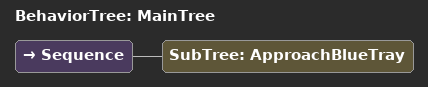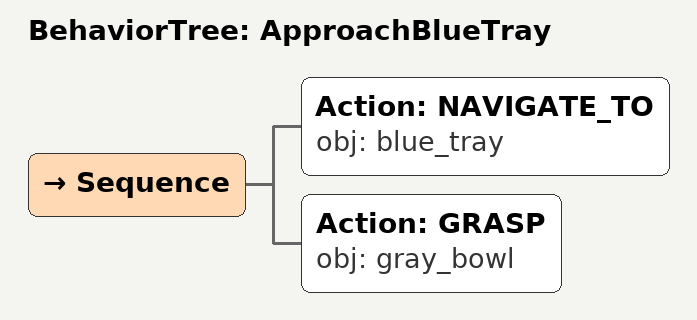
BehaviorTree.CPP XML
<root main_tree_to_execute="MainTree">
  <BehaviorTree ID="MainTree">
    <Sequence>
      <!-- Execute subtree ApproachBlueTray -->
      <SubTree ID="ApproachBlueTray" />
    </Sequence>
  </BehaviorTree>
  <!-- Subtree definition ApproachBlueTray -->
  <BehaviorTree ID="ApproachBlueTray">
    <Sequence>
      <!-- Navigate to blue_tray -->
      <Action ID="NAVIGATE_TO" obj="blue_tray" />
      <!-- Grasp gray_bowl -->
      <Action ID="GRASP" obj="gray_bowl" />
    </Sequence>
  </BehaviorTree>
</root>
